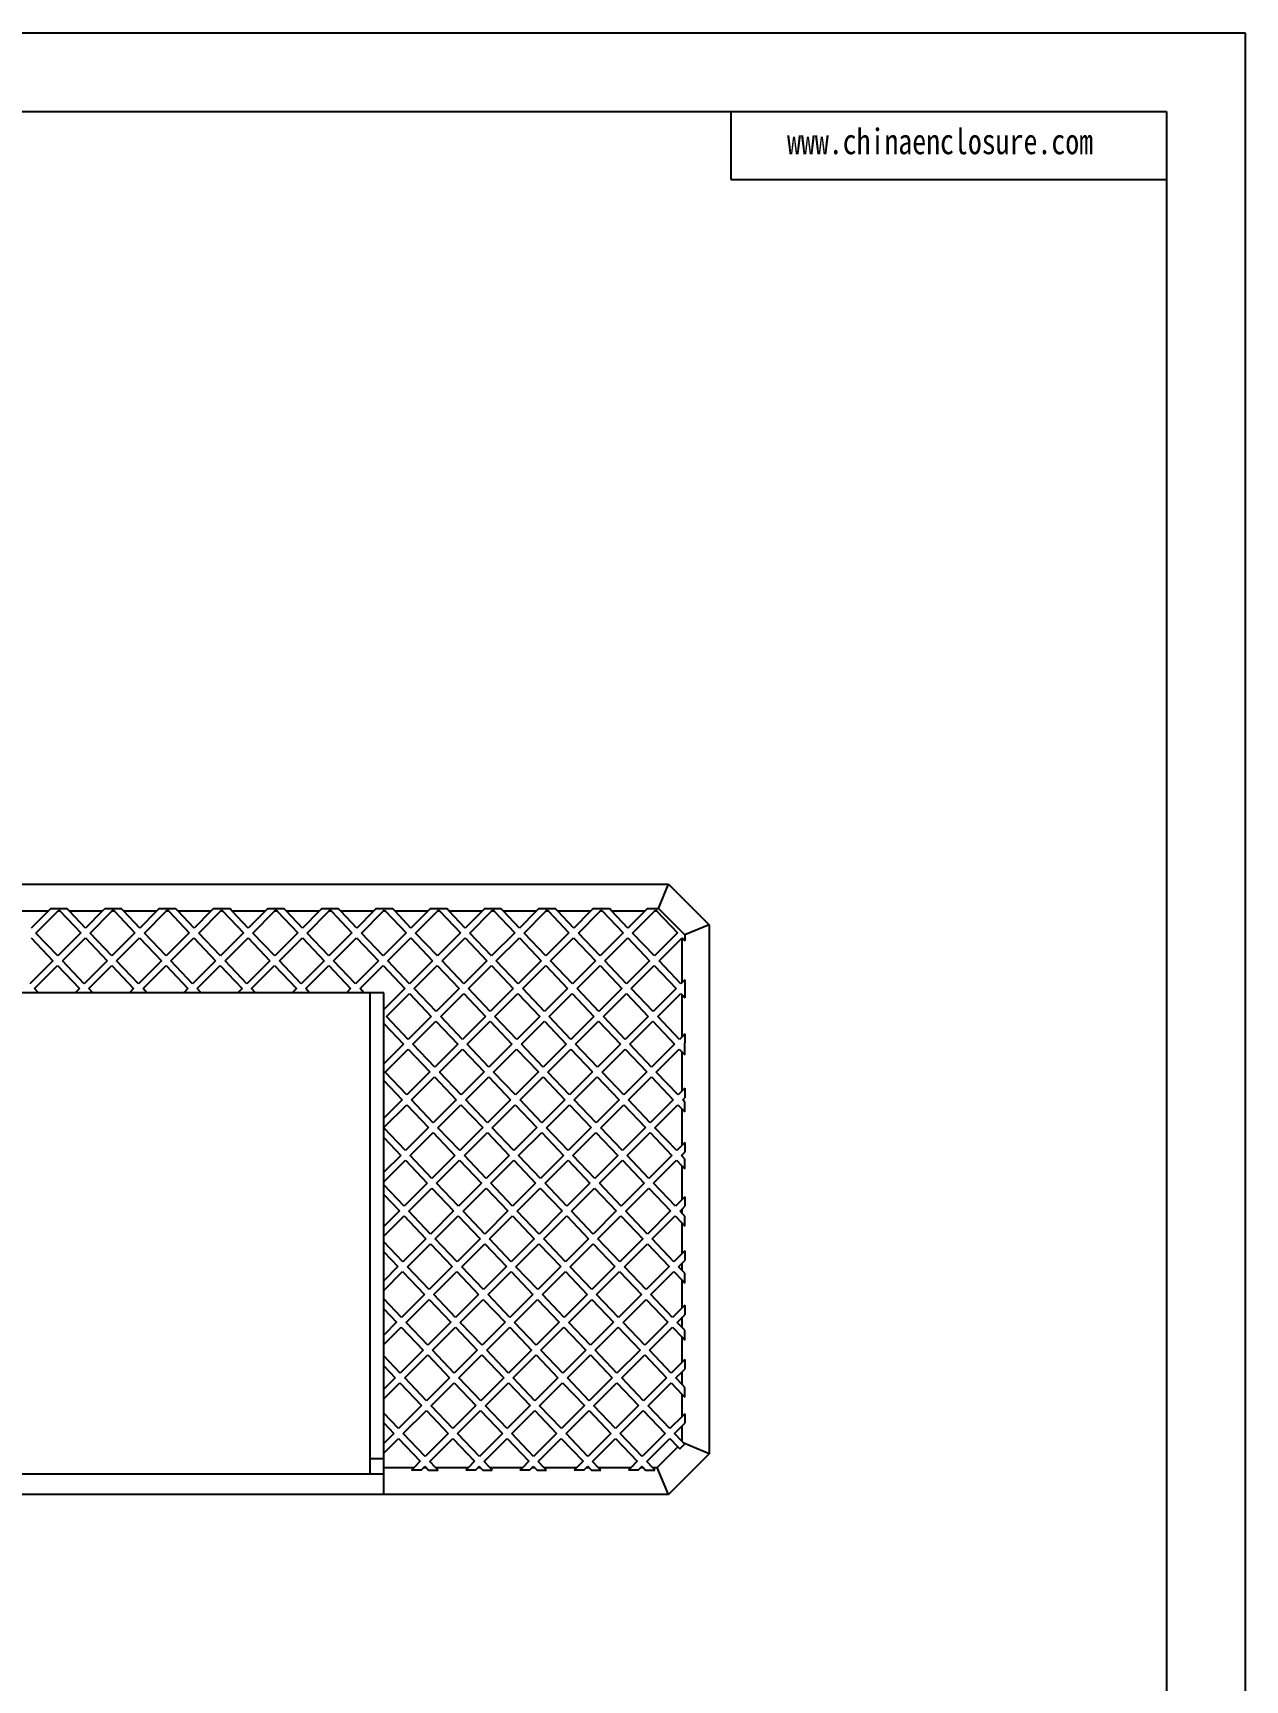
# Model space of a CAD drawing. Header units: millimetres. Extents: x -2140 to -1200, y 2406 to 2649.
# Drawn here: x -1886 to -1796.6, y 2527.8 to 2649.3 of the extents above; entities that cross this region are included whole.
import ezdxf

# ---------------------------------------------------------------- set-up
doc = ezdxf.new("R2010")
doc.units = ezdxf.units.MM
doc.layers.add('文字', color=81, linetype='Continuous')
doc.styles.add('宋体', font='', dxfattribs={"width": 0.8, "height": 3.5})
doc.styles.get('宋体').set_extended_font_data('SimSun')

msp = doc.modelspace()

# ---------------------------------------------------------------- linework, layer by layer
for p, q in [((-2140.157, 2649.26), (-1796.623, 2649.26)), ((-1796.623, 2649.26), (-1796.623, 2406.357)), ((-2131.268, 2643.476), (-1802.406, 2643.476)), ((-1834.536, 2643.476), (-1834.536, 2638.456)), ((-1802.406, 2643.476), (-1802.406, 2412.14)), ((-1834.536, 2638.456), (-1802.406, 2638.456))]:
    msp.add_line(p, q)
at = {"color": 7, "linetype": 'Continuous', "lineweight": 25}
for p, q in [((-1923.135, 2586.492), (-1839.135, 2586.492)), ((-1839.881, 2584.692), (-1839.135, 2586.492)), ((-1839.135, 2586.492), (-1836.135, 2583.492)), ((-1884.893, 2584.492), (-1887.308, 2584.492)), ((-1884.893, 2584.492), (-1886.131, 2583.254)), ((-1885.786, 2582.891), (-1884.185, 2584.492)), ((-1884.693, 2584.692), (-1884.893, 2584.492)), ((-1884.693, 2584.692), (-1883.498, 2584.692)), ((-1884.185, 2584.492), (-1884.089, 2584.588)), ((-1883.998, 2584.492), (-1884.185, 2584.492)), ((-1884.089, 2584.588), (-1883.998, 2584.492)), ((-1883.998, 2584.492), (-1882.484, 2582.9)), ((-1883.308, 2584.492), (-1883.498, 2584.692)), ((-1880.893, 2584.492), (-1883.308, 2584.492)), ((-1882.131, 2583.254), (-1883.308, 2584.492)), ((-1880.893, 2584.492), (-1882.131, 2583.254)), ((-1881.786, 2582.891), (-1880.185, 2584.492)), ((-1880.693, 2584.692), (-1880.893, 2584.492)), ((-1880.693, 2584.692), (-1879.498, 2584.692)), ((-1880.185, 2584.492), (-1880.089, 2584.588)), ((-1879.998, 2584.492), (-1880.185, 2584.492)), ((-1880.089, 2584.588), (-1879.998, 2584.492)), ((-1879.998, 2584.492), (-1878.484, 2582.9)), ((-1879.308, 2584.492), (-1879.498, 2584.692)), ((-1876.893, 2584.492), (-1879.308, 2584.492)), ((-1878.131, 2583.254), (-1879.308, 2584.492)), ((-1876.893, 2584.492), (-1878.131, 2583.254)), ((-1877.786, 2582.891), (-1876.185, 2584.492)), ((-1876.693, 2584.692), (-1876.893, 2584.492)), ((-1876.693, 2584.692), (-1875.498, 2584.692)), ((-1876.185, 2584.492), (-1876.089, 2584.588)), ((-1875.998, 2584.492), (-1876.185, 2584.492)), ((-1876.089, 2584.588), (-1875.998, 2584.492)), ((-1875.998, 2584.492), (-1874.484, 2582.9)), ((-1875.308, 2584.492), (-1875.498, 2584.692)), ((-1872.893, 2584.492), (-1875.308, 2584.492)), ((-1874.131, 2583.254), (-1875.308, 2584.492)), ((-1872.893, 2584.492), (-1874.131, 2583.254)), ((-1873.786, 2582.891), (-1872.185, 2584.492)), ((-1872.693, 2584.692), (-1872.893, 2584.492)), ((-1872.693, 2584.692), (-1871.498, 2584.692)), ((-1872.185, 2584.492), (-1872.089, 2584.588)), ((-1871.998, 2584.492), (-1872.185, 2584.492)), ((-1872.089, 2584.588), (-1871.998, 2584.492)), ((-1871.998, 2584.492), (-1870.484, 2582.9)), ((-1871.308, 2584.492), (-1871.498, 2584.692)), ((-1868.893, 2584.492), (-1871.308, 2584.492)), ((-1870.131, 2583.254), (-1871.308, 2584.492)), ((-1868.893, 2584.492), (-1870.131, 2583.254)), ((-1869.786, 2582.891), (-1868.185, 2584.492)), ((-1868.693, 2584.692), (-1868.893, 2584.492)), ((-1868.693, 2584.692), (-1867.498, 2584.692)), ((-1868.185, 2584.492), (-1868.089, 2584.588)), ((-1867.998, 2584.492), (-1868.185, 2584.492)), ((-1868.089, 2584.588), (-1867.998, 2584.492)), ((-1867.998, 2584.492), (-1866.484, 2582.9)), ((-1867.308, 2584.492), (-1867.498, 2584.692)), ((-1864.893, 2584.492), (-1867.308, 2584.492)), ((-1866.131, 2583.254), (-1867.308, 2584.492)), ((-1864.893, 2584.492), (-1866.131, 2583.254)), ((-1865.786, 2582.891), (-1864.185, 2584.492)), ((-1864.693, 2584.692), (-1864.893, 2584.492)), ((-1864.693, 2584.692), (-1863.498, 2584.692)), ((-1864.185, 2584.492), (-1864.089, 2584.588)), ((-1863.998, 2584.492), (-1864.185, 2584.492)), ((-1864.089, 2584.588), (-1863.998, 2584.492)), ((-1863.998, 2584.492), (-1862.484, 2582.9)), ((-1863.308, 2584.492), (-1863.498, 2584.692)), ((-1860.893, 2584.492), (-1863.308, 2584.492)), ((-1862.131, 2583.254), (-1863.308, 2584.492)), ((-1860.893, 2584.492), (-1862.131, 2583.254)), ((-1861.786, 2582.891), (-1860.185, 2584.492)), ((-1860.693, 2584.692), (-1860.893, 2584.492)), ((-1860.693, 2584.692), (-1859.498, 2584.692)), ((-1860.185, 2584.492), (-1860.089, 2584.588)), ((-1859.998, 2584.492), (-1860.185, 2584.492)), ((-1860.089, 2584.588), (-1859.998, 2584.492)), ((-1859.998, 2584.492), (-1858.484, 2582.9)), ((-1859.308, 2584.492), (-1859.498, 2584.692)), ((-1856.893, 2584.492), (-1859.308, 2584.492)), ((-1858.131, 2583.254), (-1859.308, 2584.492)), ((-1856.893, 2584.492), (-1858.131, 2583.254)), ((-1857.786, 2582.891), (-1856.185, 2584.492)), ((-1856.693, 2584.692), (-1856.893, 2584.492)), ((-1856.693, 2584.692), (-1855.498, 2584.692)), ((-1856.185, 2584.492), (-1856.089, 2584.588)), ((-1855.998, 2584.492), (-1856.185, 2584.492)), ((-1856.089, 2584.588), (-1855.998, 2584.492)), ((-1855.998, 2584.492), (-1854.484, 2582.9)), ((-1855.308, 2584.492), (-1855.498, 2584.692)), ((-1852.893, 2584.492), (-1855.308, 2584.492)), ((-1854.131, 2583.254), (-1855.308, 2584.492)), ((-1852.893, 2584.492), (-1854.131, 2583.254)), ((-1853.786, 2582.891), (-1852.185, 2584.492)), ((-1852.693, 2584.692), (-1852.893, 2584.492)), ((-1852.693, 2584.692), (-1851.498, 2584.692)), ((-1852.185, 2584.492), (-1852.089, 2584.588)), ((-1851.998, 2584.492), (-1852.185, 2584.492)), ((-1852.089, 2584.588), (-1851.998, 2584.492)), ((-1851.998, 2584.492), (-1850.484, 2582.9)), ((-1851.308, 2584.492), (-1851.498, 2584.692)), ((-1848.893, 2584.492), (-1851.308, 2584.492)), ((-1850.131, 2583.254), (-1851.308, 2584.492)), ((-1848.893, 2584.492), (-1850.131, 2583.254)), ((-1849.786, 2582.891), (-1848.185, 2584.492)), ((-1848.693, 2584.692), (-1848.893, 2584.492)), ((-1848.693, 2584.692), (-1847.498, 2584.692)), ((-1848.185, 2584.492), (-1848.089, 2584.588)), ((-1847.998, 2584.492), (-1848.185, 2584.492)), ((-1848.089, 2584.588), (-1847.998, 2584.492)), ((-1847.998, 2584.492), (-1846.484, 2582.9)), ((-1847.308, 2584.492), (-1847.498, 2584.692)), ((-1844.893, 2584.492), (-1847.308, 2584.492)), ((-1846.131, 2583.254), (-1847.308, 2584.492)), ((-1844.893, 2584.492), (-1846.131, 2583.254)), ((-1845.786, 2582.891), (-1844.185, 2584.492)), ((-1844.693, 2584.692), (-1844.893, 2584.492)), ((-1844.693, 2584.692), (-1843.498, 2584.692)), ((-1844.185, 2584.492), (-1844.089, 2584.588)), ((-1843.998, 2584.492), (-1844.185, 2584.492)), ((-1844.089, 2584.588), (-1843.998, 2584.492)), ((-1843.998, 2584.492), (-1842.484, 2582.9)), ((-1843.308, 2584.492), (-1843.498, 2584.692)), ((-1840.893, 2584.492), (-1843.308, 2584.492)), ((-1842.131, 2583.254), (-1843.308, 2584.492)), ((-1840.893, 2584.492), (-1842.131, 2583.254)), ((-1841.786, 2582.891), (-1840.185, 2584.492)), ((-1840.693, 2584.692), (-1840.893, 2584.492)), ((-1840.693, 2584.692), (-1839.881, 2584.692)), ((-1840.185, 2584.492), (-1840.089, 2584.588)), ((-1839.998, 2584.492), (-1840.185, 2584.492)), ((-1840.089, 2584.588), (-1839.998, 2584.492)), ((-1839.998, 2584.492), (-1838.484, 2582.9)), ((-1839.881, 2584.692), (-1837.935, 2582.746)), ((-1836.135, 2583.492), (-1837.935, 2582.746)), ((-1836.135, 2583.492), (-1836.135, 2544.492)), ((-1886.14, 2582.537), (-1884.535, 2580.849)), ((-1884.181, 2581.203), (-1885.786, 2582.891)), ((-1882.484, 2582.9), (-1884.181, 2581.203)), ((-1883.837, 2580.841), (-1882.14, 2582.537)), ((-1882.14, 2582.537), (-1880.535, 2580.849)), ((-1880.181, 2581.203), (-1881.786, 2582.891)), ((-1878.484, 2582.9), (-1880.181, 2581.203)), ((-1879.837, 2580.841), (-1878.14, 2582.537)), ((-1878.14, 2582.537), (-1876.535, 2580.849)), ((-1876.181, 2581.203), (-1877.786, 2582.891)), ((-1874.484, 2582.9), (-1876.181, 2581.203)), ((-1875.837, 2580.841), (-1874.14, 2582.537)), ((-1874.14, 2582.537), (-1872.535, 2580.849)), ((-1872.181, 2581.203), (-1873.786, 2582.891)), ((-1870.484, 2582.9), (-1872.181, 2581.203)), ((-1871.837, 2580.841), (-1870.14, 2582.537)), ((-1870.14, 2582.537), (-1868.535, 2580.849)), ((-1868.181, 2581.203), (-1869.786, 2582.891)), ((-1866.484, 2582.9), (-1868.181, 2581.203)), ((-1867.837, 2580.841), (-1866.14, 2582.537)), ((-1866.14, 2582.537), (-1864.535, 2580.849)), ((-1864.181, 2581.203), (-1865.786, 2582.891)), ((-1862.484, 2582.9), (-1864.181, 2581.203)), ((-1863.837, 2580.841), (-1862.14, 2582.537)), ((-1862.14, 2582.537), (-1860.535, 2580.849)), ((-1860.181, 2581.203), (-1861.786, 2582.891)), ((-1858.484, 2582.9), (-1860.181, 2581.203)), ((-1859.837, 2580.841), (-1858.14, 2582.537)), ((-1858.14, 2582.537), (-1856.535, 2580.849)), ((-1856.181, 2581.203), (-1857.786, 2582.891)), ((-1854.484, 2582.9), (-1856.181, 2581.203)), ((-1855.837, 2580.841), (-1854.14, 2582.537)), ((-1854.14, 2582.537), (-1852.535, 2580.849)), ((-1852.181, 2581.203), (-1853.786, 2582.891)), ((-1850.484, 2582.9), (-1852.181, 2581.203)), ((-1851.837, 2580.841), (-1850.14, 2582.537)), ((-1850.14, 2582.537), (-1848.535, 2580.849)), ((-1848.181, 2581.203), (-1849.786, 2582.891)), ((-1846.484, 2582.9), (-1848.181, 2581.203)), ((-1847.837, 2580.841), (-1846.14, 2582.537)), ((-1846.14, 2582.537), (-1844.535, 2580.849)), ((-1844.181, 2581.203), (-1845.786, 2582.891)), ((-1842.484, 2582.9), (-1844.181, 2581.203)), ((-1843.837, 2580.841), (-1842.14, 2582.537)), ((-1842.14, 2582.537), (-1840.535, 2580.849)), ((-1840.181, 2581.203), (-1841.786, 2582.891)), ((-1838.484, 2582.9), (-1840.181, 2581.203)), ((-1839.837, 2580.841), (-1838.14, 2582.537)), ((-1838.14, 2582.537), (-1838.135, 2582.533)), ((-1838.135, 2579.249), (-1838.135, 2582.533)), ((-1838.135, 2582.533), (-1837.935, 2582.322)), ((-1837.935, 2582.746), (-1837.935, 2582.322)), ((-1884.535, 2580.849), (-1886.232, 2579.153)), ((-1880.535, 2580.849), (-1882.232, 2579.153)), ((-1876.535, 2580.849), (-1878.232, 2579.153)), ((-1872.535, 2580.849), (-1874.232, 2579.153)), ((-1868.535, 2580.849), (-1870.232, 2579.153)), ((-1864.535, 2580.849), (-1866.232, 2579.153)), ((-1860.535, 2580.849), (-1862.232, 2579.153)), ((-1856.535, 2580.849), (-1858.232, 2579.153)), ((-1852.535, 2580.849), (-1854.232, 2579.153)), ((-1848.535, 2580.849), (-1850.232, 2579.153)), ((-1844.535, 2580.849), (-1846.232, 2579.153)), ((-1840.535, 2580.849), (-1842.232, 2579.153)), ((-1885.887, 2578.79), (-1884.19, 2580.487)), ((-1884.19, 2580.487), (-1882.585, 2578.799)), ((-1882.232, 2579.153), (-1883.837, 2580.841)), ((-1881.887, 2578.79), (-1880.19, 2580.487)), ((-1880.19, 2580.487), (-1878.585, 2578.799)), ((-1878.232, 2579.153), (-1879.837, 2580.841)), ((-1877.887, 2578.79), (-1876.19, 2580.487)), ((-1876.19, 2580.487), (-1874.585, 2578.799)), ((-1874.232, 2579.153), (-1875.837, 2580.841)), ((-1873.887, 2578.79), (-1872.19, 2580.487)), ((-1872.19, 2580.487), (-1870.585, 2578.799)), ((-1870.232, 2579.153), (-1871.837, 2580.841)), ((-1869.887, 2578.79), (-1868.19, 2580.487)), ((-1868.19, 2580.487), (-1866.585, 2578.799)), ((-1866.232, 2579.153), (-1867.837, 2580.841)), ((-1865.887, 2578.79), (-1864.19, 2580.487)), ((-1864.19, 2580.487), (-1862.585, 2578.799)), ((-1862.232, 2579.153), (-1863.837, 2580.841)), ((-1861.887, 2578.79), (-1860.19, 2580.487)), ((-1860.19, 2580.487), (-1858.585, 2578.799)), ((-1858.232, 2579.153), (-1859.837, 2580.841)), ((-1857.887, 2578.79), (-1856.19, 2580.487)), ((-1856.19, 2580.487), (-1854.585, 2578.799)), ((-1854.232, 2579.153), (-1855.837, 2580.841)), ((-1853.887, 2578.79), (-1852.19, 2580.487)), ((-1852.19, 2580.487), (-1850.585, 2578.799)), ((-1850.232, 2579.153), (-1851.837, 2580.841)), ((-1849.887, 2578.79), (-1848.19, 2580.487)), ((-1848.19, 2580.487), (-1846.585, 2578.799)), ((-1846.232, 2579.153), (-1847.837, 2580.841)), ((-1845.887, 2578.79), (-1844.19, 2580.487)), ((-1844.19, 2580.487), (-1842.585, 2578.799)), ((-1842.232, 2579.153), (-1843.837, 2580.841)), ((-1841.887, 2578.79), (-1840.19, 2580.487)), ((-1840.19, 2580.487), (-1838.585, 2578.799)), ((-1838.232, 2579.153), (-1839.837, 2580.841)), ((-1885.604, 2578.492), (-1886.893, 2578.492)), ((-1885.604, 2578.492), (-1885.887, 2578.79)), ((-1882.893, 2578.492), (-1885.604, 2578.492)), ((-1882.585, 2578.799), (-1882.893, 2578.492)), ((-1881.604, 2578.492), (-1882.893, 2578.492)), ((-1881.604, 2578.492), (-1881.887, 2578.79)), ((-1878.893, 2578.492), (-1881.604, 2578.492)), ((-1878.585, 2578.799), (-1878.893, 2578.492)), ((-1877.604, 2578.492), (-1878.893, 2578.492)), ((-1877.604, 2578.492), (-1877.887, 2578.79)), ((-1874.893, 2578.492), (-1877.604, 2578.492)), ((-1874.585, 2578.799), (-1874.893, 2578.492)), ((-1873.604, 2578.492), (-1874.893, 2578.492)), ((-1873.604, 2578.492), (-1873.887, 2578.79)), ((-1870.893, 2578.492), (-1873.604, 2578.492)), ((-1870.585, 2578.799), (-1870.893, 2578.492)), ((-1869.604, 2578.492), (-1870.893, 2578.492)), ((-1869.604, 2578.492), (-1869.887, 2578.79)), ((-1866.893, 2578.492), (-1869.604, 2578.492)), ((-1866.585, 2578.799), (-1866.893, 2578.492)), ((-1865.604, 2578.492), (-1866.893, 2578.492)), ((-1865.604, 2578.492), (-1865.887, 2578.79)), ((-1862.893, 2578.492), (-1865.604, 2578.492)), ((-1862.585, 2578.799), (-1862.893, 2578.492)), ((-1861.604, 2578.492), (-1862.893, 2578.492)), ((-1861.604, 2578.492), (-1861.887, 2578.79)), ((-1860.135, 2578.492), (-1861.604, 2578.492)), ((-1861.135, 2544.113), (-1861.135, 2578.492)), ((-1858.585, 2578.799), (-1860.135, 2577.249)), ((-1860.135, 2577.249), (-1860.135, 2578.492)), ((-1859.938, 2576.74), (-1858.241, 2578.436)), ((-1858.241, 2578.436), (-1856.636, 2576.748)), ((-1856.282, 2577.102), (-1857.887, 2578.79)), ((-1854.585, 2578.799), (-1856.282, 2577.102)), ((-1855.938, 2576.74), (-1854.241, 2578.436)), ((-1854.241, 2578.436), (-1852.636, 2576.748)), ((-1852.282, 2577.102), (-1853.887, 2578.79)), ((-1850.585, 2578.799), (-1852.282, 2577.102)), ((-1851.938, 2576.74), (-1850.241, 2578.436)), ((-1850.241, 2578.436), (-1848.636, 2576.748)), ((-1848.282, 2577.102), (-1849.887, 2578.79)), ((-1846.585, 2578.799), (-1848.282, 2577.102)), ((-1847.938, 2576.74), (-1846.241, 2578.436)), ((-1846.241, 2578.436), (-1844.636, 2576.748)), ((-1844.282, 2577.102), (-1845.887, 2578.79)), ((-1842.585, 2578.799), (-1844.282, 2577.102)), ((-1843.938, 2576.74), (-1842.241, 2578.436)), ((-1842.241, 2578.436), (-1840.636, 2576.748)), ((-1840.282, 2577.102), (-1841.887, 2578.79)), ((-1838.585, 2578.799), (-1840.282, 2577.102)), ((-1839.938, 2576.74), (-1838.241, 2578.436)), ((-1838.241, 2578.436), (-1838.135, 2578.325)), ((-1838.135, 2579.249), (-1838.232, 2579.153)), ((-1837.935, 2579.449), (-1838.135, 2579.249)), ((-1837.935, 2579.449), (-1837.935, 2578.115)), ((-1860.135, 2576.222), (-1860.135, 2577.249)), ((-1838.135, 2575.249), (-1838.135, 2578.325)), ((-1838.135, 2578.325), (-1837.935, 2578.115)), ((-1860.135, 2576.222), (-1858.686, 2574.698)), ((-1860.135, 2573.249), (-1860.135, 2576.222)), ((-1858.333, 2575.052), (-1859.938, 2576.74)), ((-1856.636, 2576.748), (-1858.333, 2575.052)), ((-1857.988, 2574.689), (-1856.291, 2576.386)), ((-1856.291, 2576.386), (-1854.686, 2574.698)), ((-1854.333, 2575.052), (-1855.938, 2576.74)), ((-1852.636, 2576.748), (-1854.333, 2575.052)), ((-1853.988, 2574.689), (-1852.291, 2576.386)), ((-1852.291, 2576.386), (-1850.686, 2574.698)), ((-1850.333, 2575.052), (-1851.938, 2576.74)), ((-1848.636, 2576.748), (-1850.333, 2575.052)), ((-1849.988, 2574.689), (-1848.291, 2576.386)), ((-1848.291, 2576.386), (-1846.686, 2574.698)), ((-1846.333, 2575.052), (-1847.938, 2576.74)), ((-1844.636, 2576.748), (-1846.333, 2575.052)), ((-1845.988, 2574.689), (-1844.291, 2576.386)), ((-1844.291, 2576.386), (-1842.686, 2574.698)), ((-1842.333, 2575.052), (-1843.938, 2576.74)), ((-1840.636, 2576.748), (-1842.333, 2575.052)), ((-1841.988, 2574.689), (-1840.291, 2576.386)), ((-1840.291, 2576.386), (-1838.686, 2574.698)), ((-1838.333, 2575.052), (-1839.938, 2576.74)), ((-1838.135, 2575.249), (-1838.333, 2575.052)), ((-1837.935, 2575.449), (-1838.135, 2575.249)), ((-1837.935, 2575.449), (-1837.935, 2574.742)), ((-1858.686, 2574.698), (-1860.135, 2573.249)), ((-1860.039, 2572.639), (-1858.342, 2574.336)), ((-1858.342, 2574.336), (-1856.737, 2572.648)), ((-1856.383, 2573.001), (-1857.988, 2574.689)), ((-1854.686, 2574.698), (-1856.383, 2573.001)), ((-1856.039, 2572.639), (-1854.342, 2574.336)), ((-1854.342, 2574.336), (-1852.737, 2572.648)), ((-1852.383, 2573.001), (-1853.988, 2574.689)), ((-1850.686, 2574.698), (-1852.383, 2573.001)), ((-1852.039, 2572.639), (-1850.342, 2574.336)), ((-1850.342, 2574.336), (-1848.737, 2572.648)), ((-1848.383, 2573.001), (-1849.988, 2574.689)), ((-1846.686, 2574.698), (-1848.383, 2573.001)), ((-1848.039, 2572.639), (-1846.342, 2574.336)), ((-1846.342, 2574.336), (-1844.737, 2572.648)), ((-1844.383, 2573.001), (-1845.988, 2574.689)), ((-1842.686, 2574.698), (-1844.383, 2573.001)), ((-1844.039, 2572.639), (-1842.342, 2574.336)), ((-1842.342, 2574.336), (-1840.737, 2572.648)), ((-1840.383, 2573.001), (-1841.988, 2574.689)), ((-1838.686, 2574.698), (-1840.383, 2573.001)), ((-1840.039, 2572.639), (-1838.342, 2574.336)), ((-1838.342, 2574.336), (-1838.135, 2574.118)), ((-1838.135, 2571.249), (-1838.135, 2574.118)), ((-1838.135, 2574.118), (-1837.935, 2573.908)), ((-1837.988, 2574.689), (-1837.935, 2574.742)), ((-1837.935, 2574.633), (-1837.988, 2574.689)), ((-1837.935, 2573.908), (-1837.935, 2574.633)), ((-1860.135, 2572.015), (-1860.135, 2573.249)), ((-1858.434, 2570.951), (-1860.039, 2572.639)), ((-1856.737, 2572.648), (-1858.434, 2570.951)), ((-1854.434, 2570.951), (-1856.039, 2572.639)), ((-1852.737, 2572.648), (-1854.434, 2570.951)), ((-1850.434, 2570.951), (-1852.039, 2572.639)), ((-1848.737, 2572.648), (-1850.434, 2570.951)), ((-1846.434, 2570.951), (-1848.039, 2572.639)), ((-1844.737, 2572.648), (-1846.434, 2570.951)), ((-1842.434, 2570.951), (-1844.039, 2572.639)), ((-1840.737, 2572.648), (-1842.434, 2570.951)), ((-1838.434, 2570.951), (-1840.039, 2572.639)), ((-1860.135, 2572.015), (-1858.787, 2570.597)), ((-1860.135, 2569.249), (-1860.135, 2572.015)), ((-1858.089, 2570.588), (-1856.392, 2572.285)), ((-1856.392, 2572.285), (-1854.787, 2570.597)), ((-1854.089, 2570.588), (-1852.392, 2572.285)), ((-1852.392, 2572.285), (-1850.787, 2570.597)), ((-1850.089, 2570.588), (-1848.392, 2572.285)), ((-1848.392, 2572.285), (-1846.787, 2570.597)), ((-1846.089, 2570.588), (-1844.392, 2572.285)), ((-1844.392, 2572.285), (-1842.787, 2570.597)), ((-1842.089, 2570.588), (-1840.392, 2572.285)), ((-1840.392, 2572.285), (-1838.787, 2570.597)), ((-1838.135, 2571.249), (-1838.434, 2570.951)), ((-1837.935, 2571.449), (-1838.135, 2571.249)), ((-1837.935, 2571.449), (-1837.935, 2570.742)), ((-1858.787, 2570.597), (-1860.135, 2569.249)), ((-1860.135, 2568.542), (-1858.443, 2570.235)), ((-1858.443, 2570.235), (-1856.838, 2568.547)), ((-1856.484, 2568.9), (-1858.089, 2570.588)), ((-1854.787, 2570.597), (-1856.484, 2568.9)), ((-1856.14, 2568.538), (-1854.443, 2570.235)), ((-1854.443, 2570.235), (-1852.838, 2568.547)), ((-1852.484, 2568.9), (-1854.089, 2570.588)), ((-1850.787, 2570.597), (-1852.484, 2568.9)), ((-1852.14, 2568.538), (-1850.443, 2570.235)), ((-1850.443, 2570.235), (-1848.838, 2568.547)), ((-1848.484, 2568.9), (-1850.089, 2570.588)), ((-1846.787, 2570.597), (-1848.484, 2568.9)), ((-1848.14, 2568.538), (-1846.443, 2570.235)), ((-1846.443, 2570.235), (-1844.838, 2568.547)), ((-1844.484, 2568.9), (-1846.089, 2570.588)), ((-1842.787, 2570.597), (-1844.484, 2568.9)), ((-1844.14, 2568.538), (-1842.443, 2570.235)), ((-1842.443, 2570.235), (-1840.838, 2568.547)), ((-1840.484, 2568.9), (-1842.089, 2570.588)), ((-1838.787, 2570.597), (-1840.484, 2568.9)), ((-1840.14, 2568.538), (-1838.443, 2570.235)), ((-1838.443, 2570.235), (-1838.135, 2569.911)), ((-1838.089, 2570.588), (-1837.935, 2570.742)), ((-1837.935, 2570.426), (-1838.089, 2570.588)), ((-1837.935, 2569.701), (-1837.935, 2570.426)), ((-1860.135, 2568.542), (-1860.135, 2569.249)), ((-1838.135, 2567.249), (-1838.135, 2569.911)), ((-1838.135, 2569.911), (-1837.935, 2569.701)), ((-1860.135, 2568.533), (-1860.135, 2568.542)), ((-1858.535, 2566.85), (-1860.135, 2568.533)), ((-1860.135, 2567.807), (-1860.135, 2568.533)), ((-1860.135, 2567.807), (-1858.888, 2566.496)), ((-1860.135, 2565.249), (-1860.135, 2567.807)), ((-1856.838, 2568.547), (-1858.535, 2566.85)), ((-1858.19, 2566.487), (-1856.493, 2568.184)), ((-1856.493, 2568.184), (-1854.888, 2566.496)), ((-1854.535, 2566.85), (-1856.14, 2568.538)), ((-1852.838, 2568.547), (-1854.535, 2566.85)), ((-1854.19, 2566.487), (-1852.493, 2568.184)), ((-1852.493, 2568.184), (-1850.888, 2566.496)), ((-1850.535, 2566.85), (-1852.14, 2568.538)), ((-1848.838, 2568.547), (-1850.535, 2566.85)), ((-1850.19, 2566.487), (-1848.493, 2568.184)), ((-1848.493, 2568.184), (-1846.888, 2566.496)), ((-1846.535, 2566.85), (-1848.14, 2568.538)), ((-1844.838, 2568.547), (-1846.535, 2566.85)), ((-1846.19, 2566.487), (-1844.493, 2568.184)), ((-1844.493, 2568.184), (-1842.888, 2566.496)), ((-1842.535, 2566.85), (-1844.14, 2568.538)), ((-1840.838, 2568.547), (-1842.535, 2566.85)), ((-1842.19, 2566.487), (-1840.493, 2568.184)), ((-1840.493, 2568.184), (-1838.888, 2566.496)), ((-1838.535, 2566.85), (-1840.14, 2568.538)), ((-1858.888, 2566.496), (-1860.135, 2565.249)), ((-1856.585, 2564.799), (-1858.19, 2566.487)), ((-1854.888, 2566.496), (-1856.585, 2564.799)), ((-1852.585, 2564.799), (-1854.19, 2566.487)), ((-1850.888, 2566.496), (-1852.585, 2564.799)), ((-1848.585, 2564.799), (-1850.19, 2566.487)), ((-1846.888, 2566.496), (-1848.585, 2564.799)), ((-1844.585, 2564.799), (-1846.19, 2566.487)), ((-1842.888, 2566.496), (-1844.585, 2564.799)), ((-1840.585, 2564.799), (-1842.19, 2566.487)), ((-1838.888, 2566.496), (-1840.585, 2564.799)), ((-1838.135, 2567.249), (-1838.535, 2566.85)), ((-1838.19, 2566.487), (-1838.135, 2566.542)), ((-1838.135, 2566.43), (-1838.19, 2566.487)), ((-1837.935, 2567.449), (-1838.135, 2567.249)), ((-1838.135, 2566.542), (-1837.935, 2566.742)), ((-1838.135, 2566.43), (-1838.135, 2566.542)), ((-1837.935, 2566.219), (-1838.135, 2566.43)), ((-1837.935, 2567.449), (-1837.935, 2566.742)), ((-1860.135, 2564.542), (-1858.544, 2566.134)), ((-1860.135, 2564.542), (-1860.135, 2565.249)), ((-1858.544, 2566.134), (-1856.939, 2564.446)), ((-1856.241, 2564.437), (-1854.544, 2566.134)), ((-1854.544, 2566.134), (-1852.939, 2564.446)), ((-1852.241, 2564.437), (-1850.544, 2566.134)), ((-1850.544, 2566.134), (-1848.939, 2564.446)), ((-1848.241, 2564.437), (-1846.544, 2566.134)), ((-1846.544, 2566.134), (-1844.939, 2564.446)), ((-1844.241, 2564.437), (-1842.544, 2566.134)), ((-1842.544, 2566.134), (-1840.939, 2564.446)), ((-1840.241, 2564.437), (-1838.544, 2566.134)), ((-1838.544, 2566.134), (-1838.135, 2565.704)), ((-1838.135, 2563.249), (-1838.135, 2565.704)), ((-1838.135, 2565.704), (-1837.935, 2565.494)), ((-1837.935, 2565.494), (-1837.935, 2566.219)), ((-1860.135, 2564.326), (-1860.135, 2564.542)), ((-1858.636, 2562.749), (-1860.135, 2564.326)), ((-1860.135, 2563.6), (-1860.135, 2564.326)), ((-1856.939, 2564.446), (-1858.636, 2562.749)), ((-1858.291, 2562.386), (-1856.594, 2564.083)), ((-1856.594, 2564.083), (-1854.989, 2562.395)), ((-1854.636, 2562.749), (-1856.241, 2564.437)), ((-1852.939, 2564.446), (-1854.636, 2562.749)), ((-1854.291, 2562.386), (-1852.594, 2564.083)), ((-1852.594, 2564.083), (-1850.989, 2562.395)), ((-1850.636, 2562.749), (-1852.241, 2564.437)), ((-1848.939, 2564.446), (-1850.636, 2562.749)), ((-1850.291, 2562.386), (-1848.594, 2564.083)), ((-1848.594, 2564.083), (-1846.989, 2562.395)), ((-1846.636, 2562.749), (-1848.241, 2564.437)), ((-1844.939, 2564.446), (-1846.636, 2562.749)), ((-1846.291, 2562.386), (-1844.594, 2564.083)), ((-1844.594, 2564.083), (-1842.989, 2562.395)), ((-1842.636, 2562.749), (-1844.241, 2564.437)), ((-1840.939, 2564.446), (-1842.636, 2562.749)), ((-1842.291, 2562.386), (-1840.594, 2564.083)), ((-1840.594, 2564.083), (-1838.989, 2562.395)), ((-1838.636, 2562.749), (-1840.241, 2564.437)), ((-1860.135, 2563.6), (-1858.989, 2562.395)), ((-1860.135, 2561.249), (-1860.135, 2563.6)), ((-1838.135, 2563.249), (-1838.636, 2562.749)), ((-1837.935, 2563.449), (-1838.135, 2563.249)), ((-1838.135, 2562.542), (-1837.935, 2562.742)), ((-1837.935, 2563.449), (-1837.935, 2562.742)), ((-1858.989, 2562.395), (-1860.135, 2561.249)), ((-1860.135, 2560.542), (-1858.645, 2562.033)), ((-1858.645, 2562.033), (-1857.04, 2560.345)), ((-1856.686, 2560.698), (-1858.291, 2562.386)), ((-1854.989, 2562.395), (-1856.686, 2560.698)), ((-1856.341, 2560.336), (-1854.645, 2562.033)), ((-1854.645, 2562.033), (-1853.04, 2560.345)), ((-1852.686, 2560.698), (-1854.291, 2562.386)), ((-1850.989, 2562.395), (-1852.686, 2560.698)), ((-1852.341, 2560.336), (-1850.645, 2562.033)), ((-1850.645, 2562.033), (-1849.04, 2560.345)), ((-1848.686, 2560.698), (-1850.291, 2562.386)), ((-1846.989, 2562.395), (-1848.686, 2560.698)), ((-1848.341, 2560.336), (-1846.645, 2562.033)), ((-1846.645, 2562.033), (-1845.04, 2560.345)), ((-1844.686, 2560.698), (-1846.291, 2562.386)), ((-1842.989, 2562.395), (-1844.686, 2560.698)), ((-1844.341, 2560.336), (-1842.645, 2562.033)), ((-1842.645, 2562.033), (-1841.04, 2560.345)), ((-1840.686, 2560.698), (-1842.291, 2562.386)), ((-1838.989, 2562.395), (-1840.686, 2560.698)), ((-1840.341, 2560.336), (-1838.645, 2562.033)), ((-1838.645, 2562.033), (-1838.135, 2561.497)), ((-1838.291, 2562.386), (-1838.135, 2562.542)), ((-1838.135, 2562.222), (-1838.291, 2562.386)), ((-1838.135, 2562.222), (-1838.135, 2562.542)), ((-1837.935, 2562.012), (-1838.135, 2562.222)), ((-1838.135, 2559.249), (-1838.135, 2561.497)), ((-1838.135, 2561.497), (-1837.935, 2561.286)), ((-1837.935, 2561.286), (-1837.935, 2562.012)), ((-1860.135, 2560.542), (-1860.135, 2561.249)), ((-1860.135, 2560.119), (-1860.135, 2560.542)), ((-1857.04, 2560.345), (-1858.737, 2558.648)), ((-1854.737, 2558.648), (-1856.341, 2560.336)), ((-1853.04, 2560.345), (-1854.737, 2558.648)), ((-1850.737, 2558.648), (-1852.341, 2560.336)), ((-1849.04, 2560.345), (-1850.737, 2558.648)), ((-1846.737, 2558.648), (-1848.341, 2560.336)), ((-1845.04, 2560.345), (-1846.737, 2558.648)), ((-1842.737, 2558.648), (-1844.341, 2560.336)), ((-1841.04, 2560.345), (-1842.737, 2558.648)), ((-1838.737, 2558.648), (-1840.341, 2560.336)), ((-1858.737, 2558.648), (-1860.135, 2560.119)), ((-1860.135, 2559.393), (-1860.135, 2560.119)), ((-1860.135, 2559.393), (-1859.09, 2558.294)), ((-1860.135, 2557.249), (-1860.135, 2559.393)), ((-1858.392, 2558.285), (-1856.695, 2559.982)), ((-1856.695, 2559.982), (-1855.09, 2558.294)), ((-1854.392, 2558.285), (-1852.695, 2559.982)), ((-1852.695, 2559.982), (-1851.09, 2558.294)), ((-1850.392, 2558.285), (-1848.695, 2559.982)), ((-1848.695, 2559.982), (-1847.09, 2558.294)), ((-1846.392, 2558.285), (-1844.695, 2559.982)), ((-1844.695, 2559.982), (-1843.09, 2558.294)), ((-1842.392, 2558.285), (-1840.695, 2559.982)), ((-1840.695, 2559.982), (-1839.09, 2558.294)), ((-1838.135, 2559.249), (-1838.737, 2558.648)), ((-1837.935, 2559.449), (-1838.135, 2559.249)), ((-1837.935, 2559.449), (-1837.935, 2558.742)), ((-1859.09, 2558.294), (-1860.135, 2557.249)), ((-1860.135, 2556.542), (-1858.746, 2557.932)), ((-1858.746, 2557.932), (-1857.141, 2556.244)), ((-1856.787, 2556.597), (-1858.392, 2558.285)), ((-1855.09, 2558.294), (-1856.787, 2556.597)), ((-1856.442, 2556.235), (-1854.746, 2557.932)), ((-1854.746, 2557.932), (-1853.141, 2556.244)), ((-1852.787, 2556.597), (-1854.392, 2558.285)), ((-1851.09, 2558.294), (-1852.787, 2556.597)), ((-1852.442, 2556.235), (-1850.746, 2557.932)), ((-1850.746, 2557.932), (-1849.141, 2556.244)), ((-1848.787, 2556.597), (-1850.392, 2558.285)), ((-1847.09, 2558.294), (-1848.787, 2556.597)), ((-1848.442, 2556.235), (-1846.746, 2557.932)), ((-1846.746, 2557.932), (-1845.141, 2556.244)), ((-1844.787, 2556.597), (-1846.392, 2558.285)), ((-1843.09, 2558.294), (-1844.787, 2556.597)), ((-1844.442, 2556.235), (-1842.746, 2557.932)), ((-1842.746, 2557.932), (-1841.141, 2556.244)), ((-1840.787, 2556.597), (-1842.392, 2558.285)), ((-1839.09, 2558.294), (-1840.787, 2556.597)), ((-1840.442, 2556.235), (-1838.746, 2557.932)), ((-1838.746, 2557.932), (-1838.135, 2557.29)), ((-1838.392, 2558.285), (-1838.135, 2558.542)), ((-1838.135, 2558.015), (-1838.392, 2558.285)), ((-1838.135, 2558.542), (-1837.935, 2558.742)), ((-1838.135, 2558.015), (-1838.135, 2558.542)), ((-1837.935, 2557.805), (-1838.135, 2558.015)), ((-1837.935, 2557.079), (-1837.935, 2557.805)), ((-1860.135, 2556.542), (-1860.135, 2557.249)), ((-1838.135, 2555.249), (-1838.135, 2557.29)), ((-1838.135, 2557.29), (-1837.935, 2557.079)), ((-1860.135, 2555.912), (-1860.135, 2556.542)), ((-1858.838, 2554.547), (-1860.135, 2555.912)), ((-1860.135, 2555.186), (-1860.135, 2555.912)), ((-1857.141, 2556.244), (-1858.838, 2554.547)), ((-1858.493, 2554.184), (-1856.796, 2555.881)), ((-1856.796, 2555.881), (-1855.191, 2554.193)), ((-1854.838, 2554.547), (-1856.442, 2556.235)), ((-1853.141, 2556.244), (-1854.838, 2554.547)), ((-1854.493, 2554.184), (-1852.796, 2555.881)), ((-1852.796, 2555.881), (-1851.191, 2554.193)), ((-1850.838, 2554.547), (-1852.442, 2556.235)), ((-1849.141, 2556.244), (-1850.838, 2554.547)), ((-1850.493, 2554.184), (-1848.796, 2555.881)), ((-1848.796, 2555.881), (-1847.191, 2554.193)), ((-1846.838, 2554.547), (-1848.442, 2556.235)), ((-1845.141, 2556.244), (-1846.838, 2554.547)), ((-1846.493, 2554.184), (-1844.796, 2555.881)), ((-1844.796, 2555.881), (-1843.191, 2554.193)), ((-1842.838, 2554.547), (-1844.442, 2556.235)), ((-1841.141, 2556.244), (-1842.838, 2554.547)), ((-1842.493, 2554.184), (-1840.796, 2555.881)), ((-1840.796, 2555.881), (-1839.191, 2554.193)), ((-1838.838, 2554.547), (-1840.442, 2556.235)), ((-1837.935, 2555.449), (-1838.135, 2555.249)), ((-1837.935, 2555.449), (-1837.935, 2554.742)), ((-1860.135, 2555.186), (-1859.191, 2554.193)), ((-1860.135, 2553.249), (-1860.135, 2555.186)), ((-1859.191, 2554.193), (-1860.135, 2553.249)), ((-1856.888, 2552.496), (-1858.493, 2554.184)), ((-1855.191, 2554.193), (-1856.888, 2552.496)), ((-1852.888, 2552.496), (-1854.493, 2554.184)), ((-1851.191, 2554.193), (-1852.888, 2552.496)), ((-1848.888, 2552.496), (-1850.493, 2554.184)), ((-1847.191, 2554.193), (-1848.888, 2552.496)), ((-1844.888, 2552.496), (-1846.493, 2554.184)), ((-1843.191, 2554.193), (-1844.888, 2552.496)), ((-1840.888, 2552.496), (-1842.493, 2554.184)), ((-1839.191, 2554.193), (-1840.888, 2552.496)), ((-1838.135, 2555.249), (-1838.838, 2554.547)), ((-1838.493, 2554.184), (-1838.135, 2554.542)), ((-1838.135, 2553.808), (-1838.493, 2554.184)), ((-1838.135, 2554.542), (-1837.935, 2554.742)), ((-1838.135, 2553.808), (-1838.135, 2554.542)), ((-1860.135, 2552.542), (-1858.847, 2553.831)), ((-1860.135, 2552.542), (-1860.135, 2553.249)), ((-1858.847, 2553.831), (-1857.242, 2552.143)), ((-1856.543, 2552.134), (-1854.847, 2553.831)), ((-1854.847, 2553.831), (-1853.242, 2552.143)), ((-1852.543, 2552.134), (-1850.847, 2553.831)), ((-1850.847, 2553.831), (-1849.242, 2552.143)), ((-1848.543, 2552.134), (-1846.847, 2553.831)), ((-1846.847, 2553.831), (-1845.242, 2552.143)), ((-1844.543, 2552.134), (-1842.847, 2553.831)), ((-1842.847, 2553.831), (-1841.242, 2552.143)), ((-1840.543, 2552.134), (-1838.847, 2553.831)), ((-1838.847, 2553.831), (-1838.135, 2553.082)), ((-1837.935, 2553.598), (-1838.135, 2553.808)), ((-1838.135, 2551.249), (-1838.135, 2553.082)), ((-1838.135, 2553.082), (-1837.935, 2552.872)), ((-1837.935, 2552.872), (-1837.935, 2553.598)), ((-1860.135, 2551.704), (-1860.135, 2552.542)), ((-1858.939, 2550.446), (-1860.135, 2551.704)), ((-1860.135, 2550.979), (-1860.135, 2551.704)), ((-1857.242, 2552.143), (-1858.939, 2550.446)), ((-1858.594, 2550.083), (-1856.897, 2551.78)), ((-1856.897, 2551.78), (-1855.292, 2550.092)), ((-1854.939, 2550.446), (-1856.543, 2552.134)), ((-1853.242, 2552.143), (-1854.939, 2550.446)), ((-1854.594, 2550.083), (-1852.897, 2551.78)), ((-1852.897, 2551.78), (-1851.292, 2550.092)), ((-1850.939, 2550.446), (-1852.543, 2552.134)), ((-1849.242, 2552.143), (-1850.939, 2550.446)), ((-1850.594, 2550.083), (-1848.897, 2551.78)), ((-1848.897, 2551.78), (-1847.292, 2550.092)), ((-1846.939, 2550.446), (-1848.543, 2552.134)), ((-1845.242, 2552.143), (-1846.939, 2550.446)), ((-1846.594, 2550.083), (-1844.897, 2551.78)), ((-1844.897, 2551.78), (-1843.292, 2550.092)), ((-1842.939, 2550.446), (-1844.543, 2552.134)), ((-1841.242, 2552.143), (-1842.939, 2550.446)), ((-1842.594, 2550.083), (-1840.897, 2551.78)), ((-1840.897, 2551.78), (-1839.292, 2550.092)), ((-1838.939, 2550.446), (-1840.543, 2552.134)), ((-1860.135, 2550.979), (-1859.292, 2550.092)), ((-1860.135, 2549.249), (-1860.135, 2550.979)), ((-1838.135, 2551.249), (-1838.939, 2550.446)), ((-1838.594, 2550.083), (-1838.135, 2550.542)), ((-1837.935, 2551.449), (-1838.135, 2551.249)), ((-1838.135, 2550.542), (-1837.935, 2550.742)), ((-1838.135, 2549.601), (-1838.135, 2550.542)), ((-1837.935, 2551.449), (-1837.935, 2550.742)), ((-1859.292, 2550.092), (-1860.135, 2549.249)), ((-1860.135, 2548.542), (-1858.948, 2549.73)), ((-1858.948, 2549.73), (-1857.343, 2548.042)), ((-1856.989, 2548.395), (-1858.594, 2550.083)), ((-1855.292, 2550.092), (-1856.989, 2548.395)), ((-1856.644, 2548.033), (-1854.948, 2549.73)), ((-1854.948, 2549.73), (-1853.343, 2548.042)), ((-1852.989, 2548.395), (-1854.594, 2550.083)), ((-1851.292, 2550.092), (-1852.989, 2548.395)), ((-1852.644, 2548.033), (-1850.948, 2549.73)), ((-1850.948, 2549.73), (-1849.343, 2548.042)), ((-1848.989, 2548.395), (-1850.594, 2550.083)), ((-1847.292, 2550.092), (-1848.989, 2548.395)), ((-1848.644, 2548.033), (-1846.948, 2549.73)), ((-1846.948, 2549.73), (-1845.343, 2548.042)), ((-1844.989, 2548.395), (-1846.594, 2550.083)), ((-1843.292, 2550.092), (-1844.989, 2548.395)), ((-1844.644, 2548.033), (-1842.948, 2549.73)), ((-1842.948, 2549.73), (-1841.343, 2548.042)), ((-1840.989, 2548.395), (-1842.594, 2550.083)), ((-1839.292, 2550.092), (-1840.989, 2548.395)), ((-1840.644, 2548.033), (-1838.948, 2549.73)), ((-1838.948, 2549.73), (-1838.135, 2548.875)), ((-1838.135, 2549.601), (-1838.594, 2550.083)), ((-1837.935, 2549.39), (-1838.135, 2549.601)), ((-1837.935, 2548.665), (-1837.935, 2549.39)), ((-1860.135, 2548.542), (-1860.135, 2549.249)), ((-1860.135, 2547.497), (-1860.135, 2548.542)), ((-1838.135, 2547.249), (-1838.135, 2548.875)), ((-1838.135, 2548.875), (-1837.935, 2548.665)), ((-1859.04, 2546.345), (-1860.135, 2547.497)), ((-1860.135, 2546.772), (-1860.135, 2547.497)), ((-1857.343, 2548.042), (-1859.04, 2546.345)), ((-1858.695, 2545.982), (-1856.998, 2547.679)), ((-1856.998, 2547.679), (-1855.393, 2545.991)), ((-1855.04, 2546.345), (-1856.644, 2548.033)), ((-1853.343, 2548.042), (-1855.04, 2546.345)), ((-1854.695, 2545.982), (-1852.998, 2547.679)), ((-1852.998, 2547.679), (-1851.393, 2545.991)), ((-1851.04, 2546.345), (-1852.644, 2548.033)), ((-1849.343, 2548.042), (-1851.04, 2546.345)), ((-1850.695, 2545.982), (-1848.998, 2547.679)), ((-1848.998, 2547.679), (-1847.393, 2545.991)), ((-1847.04, 2546.345), (-1848.644, 2548.033)), ((-1845.343, 2548.042), (-1847.04, 2546.345)), ((-1846.695, 2545.982), (-1844.998, 2547.679)), ((-1844.998, 2547.679), (-1843.393, 2545.991)), ((-1843.04, 2546.345), (-1844.644, 2548.033)), ((-1841.343, 2548.042), (-1843.04, 2546.345)), ((-1842.695, 2545.982), (-1840.998, 2547.679)), ((-1840.998, 2547.679), (-1839.393, 2545.991)), ((-1839.04, 2546.345), (-1840.644, 2548.033)), ((-1838.135, 2547.249), (-1839.04, 2546.345)), ((-1837.935, 2547.449), (-1838.135, 2547.249)), ((-1837.935, 2547.449), (-1837.935, 2546.742)), ((-1860.135, 2546.772), (-1859.393, 2545.991)), ((-1860.135, 2545.249), (-1860.135, 2546.772)), ((-1859.393, 2545.991), (-1860.135, 2545.249)), ((-1860.135, 2544.542), (-1859.049, 2545.629)), ((-1859.049, 2545.629), (-1857.444, 2543.941)), ((-1857.09, 2544.294), (-1858.695, 2545.982)), ((-1855.393, 2545.991), (-1857.09, 2544.294)), ((-1856.745, 2543.932), (-1855.049, 2545.629)), ((-1855.049, 2545.629), (-1853.444, 2543.941)), ((-1853.09, 2544.294), (-1854.695, 2545.982)), ((-1851.393, 2545.991), (-1853.09, 2544.294)), ((-1852.745, 2543.932), (-1851.049, 2545.629)), ((-1851.049, 2545.629), (-1849.444, 2543.941)), ((-1849.09, 2544.294), (-1850.695, 2545.982)), ((-1847.393, 2545.991), (-1849.09, 2544.294)), ((-1848.745, 2543.932), (-1847.049, 2545.629)), ((-1847.049, 2545.629), (-1845.444, 2543.941)), ((-1845.09, 2544.294), (-1846.695, 2545.982)), ((-1843.393, 2545.991), (-1845.09, 2544.294)), ((-1844.745, 2543.932), (-1843.049, 2545.629)), ((-1843.049, 2545.629), (-1841.444, 2543.941)), ((-1841.09, 2544.294), (-1842.695, 2545.982)), ((-1839.393, 2545.991), (-1841.09, 2544.294)), ((-1840.745, 2543.932), (-1839.049, 2545.629)), ((-1839.049, 2545.629), (-1838.453, 2545.002)), ((-1838.695, 2545.982), (-1838.135, 2546.542)), ((-1838.135, 2545.394), (-1838.695, 2545.982)), ((-1838.135, 2546.542), (-1837.935, 2546.742)), ((-1838.135, 2545.394), (-1838.135, 2546.542)), ((-1860.135, 2544.542), (-1860.135, 2545.249)), ((-1860.135, 2543.492), (-1860.135, 2544.542)), ((-1839.964, 2543.492), (-1838.453, 2545.002)), ((-1836.135, 2544.492), (-1839.135, 2541.492)), ((-1838.453, 2545.002), (-1838.315, 2544.857)), ((-1838.315, 2544.857), (-1837.962, 2545.211)), ((-1838.02, 2545.273), (-1838.135, 2545.394)), ((-1836.135, 2544.492), (-1838.02, 2545.273)), ((-1837.962, 2545.211), (-1838.02, 2545.273)), ((-1860.135, 2544.113), (-1861.135, 2544.113)), ((-1861.135, 2542.992), (-1861.135, 2544.113)), ((-1860.135, 2543.492), (-1857.893, 2543.492)), ((-1860.135, 2541.492), (-1860.135, 2543.492)), ((-1857.893, 2543.492), (-1858.093, 2543.292)), ((-1857.385, 2543.292), (-1858.093, 2543.292)), ((-1857.444, 2543.941), (-1857.893, 2543.492)), ((-1857.385, 2543.292), (-1857.185, 2543.492)), ((-1857.185, 2543.492), (-1857.099, 2543.578)), ((-1857.185, 2543.492), (-1857.017, 2543.492)), ((-1857.099, 2543.578), (-1857.017, 2543.492)), ((-1857.017, 2543.492), (-1856.827, 2543.292)), ((-1856.827, 2543.292), (-1856.137, 2543.292)), ((-1856.327, 2543.492), (-1856.745, 2543.932)), ((-1856.327, 2543.492), (-1853.893, 2543.492)), ((-1856.137, 2543.292), (-1856.327, 2543.492)), ((-1853.893, 2543.492), (-1854.093, 2543.292)), ((-1853.385, 2543.292), (-1854.093, 2543.292)), ((-1853.444, 2543.941), (-1853.893, 2543.492)), ((-1853.385, 2543.292), (-1853.185, 2543.492)), ((-1853.185, 2543.492), (-1853.099, 2543.578)), ((-1853.185, 2543.492), (-1853.017, 2543.492)), ((-1853.099, 2543.578), (-1853.017, 2543.492)), ((-1853.017, 2543.492), (-1852.827, 2543.292)), ((-1852.827, 2543.292), (-1852.137, 2543.292)), ((-1852.327, 2543.492), (-1852.745, 2543.932)), ((-1852.327, 2543.492), (-1849.893, 2543.492)), ((-1852.137, 2543.292), (-1852.327, 2543.492)), ((-1849.893, 2543.492), (-1850.093, 2543.292)), ((-1849.385, 2543.292), (-1850.093, 2543.292)), ((-1849.444, 2543.941), (-1849.893, 2543.492)), ((-1849.385, 2543.292), (-1849.185, 2543.492)), ((-1849.185, 2543.492), (-1849.099, 2543.578)), ((-1849.185, 2543.492), (-1849.017, 2543.492)), ((-1849.099, 2543.578), (-1849.017, 2543.492)), ((-1849.017, 2543.492), (-1848.827, 2543.292)), ((-1848.827, 2543.292), (-1848.137, 2543.292)), ((-1848.327, 2543.492), (-1848.745, 2543.932)), ((-1848.327, 2543.492), (-1845.893, 2543.492)), ((-1848.137, 2543.292), (-1848.327, 2543.492)), ((-1845.893, 2543.492), (-1846.093, 2543.292)), ((-1845.385, 2543.292), (-1846.093, 2543.292)), ((-1845.444, 2543.941), (-1845.893, 2543.492)), ((-1845.385, 2543.292), (-1845.185, 2543.492)), ((-1845.185, 2543.492), (-1845.099, 2543.578)), ((-1845.185, 2543.492), (-1845.017, 2543.492)), ((-1845.099, 2543.578), (-1845.017, 2543.492)), ((-1845.017, 2543.492), (-1844.827, 2543.292)), ((-1844.827, 2543.292), (-1844.137, 2543.292)), ((-1844.327, 2543.492), (-1844.745, 2543.932)), ((-1844.327, 2543.492), (-1841.893, 2543.492)), ((-1844.137, 2543.292), (-1844.327, 2543.492)), ((-1841.893, 2543.492), (-1842.093, 2543.292)), ((-1841.385, 2543.292), (-1842.093, 2543.292)), ((-1841.444, 2543.941), (-1841.893, 2543.492)), ((-1841.385, 2543.292), (-1841.185, 2543.492)), ((-1841.185, 2543.492), (-1841.099, 2543.578)), ((-1841.185, 2543.492), (-1841.017, 2543.492)), ((-1841.099, 2543.578), (-1841.017, 2543.492)), ((-1841.017, 2543.492), (-1840.827, 2543.292)), ((-1840.827, 2543.292), (-1840.137, 2543.292)), ((-1840.327, 2543.492), (-1840.745, 2543.932)), ((-1840.327, 2543.492), (-1839.964, 2543.492)), ((-1840.137, 2543.292), (-1840.327, 2543.492)), ((-1839.135, 2541.492), (-1839.964, 2543.492)), ((-1861.135, 2542.992), (-1888.135, 2542.992)), ((-1860.135, 2542.992), (-1861.135, 2542.992)), ((-1860.135, 2541.492), (-1889.135, 2541.492)), ((-1839.135, 2541.492), (-1860.135, 2541.492))]:
    msp.add_line(p, q, dxfattribs=at)

# ---------------------------------------------------------------- texts
at = {"layer": '文字', "color": 0, "insert": (-1830.397, 2642.205), "char_height": 1.88496, "width": 33.117, "attachment_point": 1, "style": '宋体'}
msp.add_mtext('www.chinaenclosure.com', dxfattribs=at)

doc.saveas('drawing.dxf')
